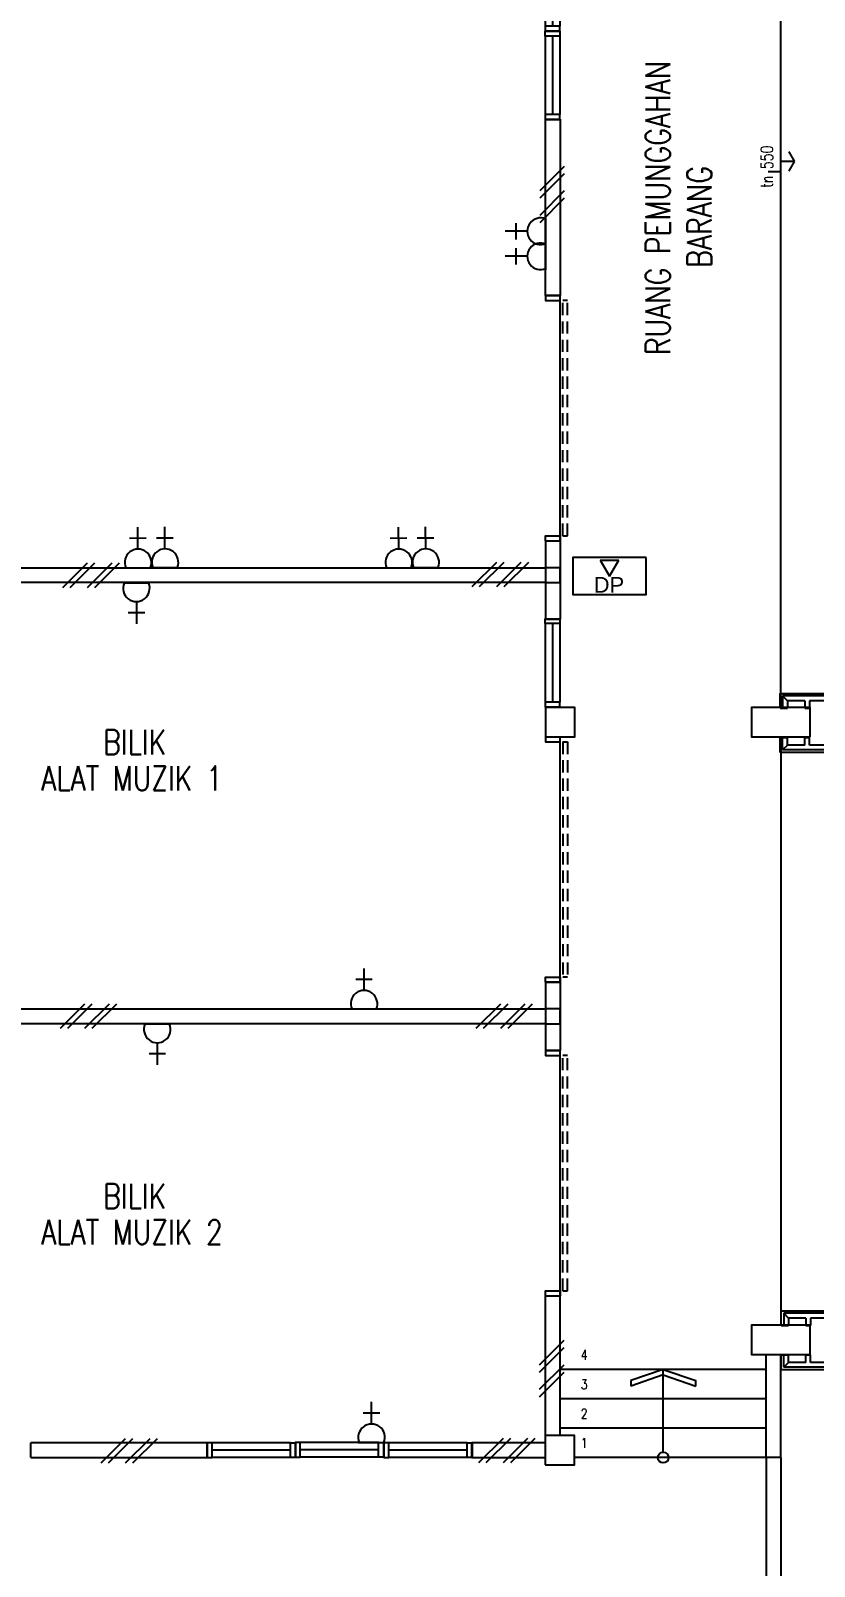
# Model space of a CAD drawing. Header units: millimetres. Extents: x 1824 to 81424, y 1027 to 57127.
# Drawn here: x 57309 to 65300, y 17014 to 32674 of the extents above; entities that cross this region are included whole.
import ezdxf
from ezdxf.enums import TextEntityAlignment as Align

# ---------------------------------------------------------------- set-up
doc = ezdxf.new("R2010")
doc.units = ezdxf.units.MM
doc.linetypes.add('HIDDEN', pattern=[0.375, 0.25, -0.125])
for name, color, linetype in [('A-ARR', 4, 'Continuous'), ('A-COLUMN', 3, 'Continuous'), ('A-DROP', 8, 'Continuous'), ('A-HIDDEN', 8, 'HIDDEN'), ('A-JALAN', 11, 'Continuous'), ('A-NOTE', 2, 'Continuous'), ('A-PANEL', 13, 'Continuous'), ('A-ROOMSYM', 3, 'Continuous'), ('A-RWDP', 4, 'Continuous'), ('A-STAIR', 2, 'Continuous'), ('A-SYM', 8, 'Continuous'), ('A-TXTBOMBA', 7, 'Continuous'), ('A-WALL', 1, 'Continuous'), ('A-WIN', 9, 'Continuous'), ('A-WLH', 7, 'Continuous'), ('AHT_DIM150', 4, 'Continuous'), ('AHT_DOOR', 2, 'Continuous'), ('ELECT', 6, 'Continuous')]:
    doc.layers.add(name, color=color, linetype=linetype)
doc.styles.add('arial', font='arial.ttf')
doc.styles.add('ROMANS', font='romans.shx', dxfattribs={"width": 0.75, "height": 200})
doc.styles.add('style1', font='romans.shx', dxfattribs={"height": 750})

# ---------------------------------------------------------------- blocks, each defined once
blk = doc.blocks.new('drop')
at = {"layer": 'A-DROP', "color": 8}
for p, q in [((-53, -139), (-53, 0)), ((53, 0), (-53, 0)), ((53, 0), (53, 129))]:
    blk.add_line(p, q, dxfattribs=at)
at = {"layer": 'A-DROP', "color": 8, "const_width": 20}
for points in [[(-53, -139), (-153, -81)], [(-53, -139), (47, -81)]]:
    blk.add_lwpolyline(points, dxfattribs=at)
blk = doc.blocks.new('A$C75E66BF6')
at = {"layer": 'A-NOTE', "color": 8, "linetype": 'Continuous', "ltscale": 500}
for p, q in [((75, 825), (25, 875)), ((75, 650), (75, 825)), ((75, 825), (150, 825)), ((150, 875), (150, 825)), ((450, 875), (450, 825)), ((525, 825), (450, 825)), ((525, 825), (575, 875)), ((525, 650), (525, 825)), ((75, 650), (150, 650)), ((150, 650), (150, 600)), ((525, 650), (450, 650)), ((450, 650), (450, 600)), ((75, 75), (75, 600)), ((75, 600), (150, 600)), ((525, 600), (450, 600)), ((525, 75), (525, 600)), ((75, 75), (25, 25)), ((75, 75), (175, 75)), ((425, 75), (525, 75)), ((525, 75), (575, 25))]:
    blk.add_line(p, q, dxfattribs=at)
at = {"layer": 'A-PANEL', "color": 8}
for p, q in [((0, 0), (0, 900)), ((0, 900), (150, 900)), ((25, 875), (150, 875)), ((25, 25), (25, 875)), ((150, 900), (150, 875)), ((450, 900), (600, 900)), ((450, 900), (450, 875)), ((575, 875), (450, 875)), ((575, 25), (575, 875)), ((600, 900), (600, 0)), ((425, 225), (175, 225)), ((175, 25), (175, 225)), ((400, 200), (200, 200)), ((200, 0), (200, 200)), ((400, 200), (400, 0)), ((425, 225), (425, 25)), ((200, 0), (0, 0)), ((175, 25), (25, 25)), ((600, 0), (400, 0)), ((575, 25), (425, 25))]:
    blk.add_line(p, q, dxfattribs=at)
at = {"layer": 'A-RWDP', "color": 8}
blk.add_circle((300, 125), 75, dxfattribs=at)
blk = doc.blocks.new('A$C49831240')
at = {"layer": 'A-WLH', "color": 8}
for p, q in [((250, 575), (0, 325)), ((250, 500), (0, 250)), ((250, 325), (0, 75)), ((250, 250), (0, 0))]:
    blk.add_line(p, q, dxfattribs=at)
blk = doc.blocks.new('A$C04C40081')
at = {"layer": 'A-WIN', "color": 8}
for p, q in [((850, 150), (50, 150)), ((850, 75), (50, 75)), ((850, 0), (50, 0))]:
    blk.add_line(p, q, dxfattribs=at)
at = {"layer": 'A-WIN', "color": 8, "linetype": 'Continuous'}
for points in [[(50, 150), (0, 150), (0, 0), (50, 0)], [(850, 150), (900, 150), (900, 0), (850, 0)]]:
    blk.add_lwpolyline(points, close=True, dxfattribs=at)
blk = doc.blocks.new('SOCKET')
at = {"layer": 'ELECT', "color": 6}
for p, q in [((15164, 26004), (15333, 26004)), ((15249, 25891), (15249, 26116)), ((15112, 25702), (15385, 25702))]:
    blk.add_line(p, q, dxfattribs=at)
blk.add_arc((15249, 25755), 136, 336.9763, 203.0237, dxfattribs=at)

msp = doc.modelspace()

# ---------------------------------------------------------------- linework, layer by layer
at = {"layer": 'A-COLUMN', "color": 8}
for points in [[(62709, 27197.9), (62559, 27197.9), (62559, 27047.9), (62709, 27047.9)], [(62557.1, 25473.6), (62857.1, 25473.6), (62857.1, 25773.6), (62557.1, 25773.6)], [(65259, 25472.9), (65259, 25772.9), (64659, 25772.9), (64659, 25472.9)], [(62709, 22697.9), (62559, 22697.9), (62559, 22547.9), (62709, 22547.9)], [(65259, 19172.9), (65259, 19472.9), (64659, 19472.9), (64659, 19172.9)], [(62554.7, 18048.4), (62854.7, 18048.4), (62854.7, 18348.4), (62554.7, 18348.4)]]:
    msp.add_lwpolyline(points, close=True, dxfattribs=at)
at = {"layer": 'A-DROP', "color": 8}
for p, q in [((64959, 25772.9), (64959, 34472.9)), ((62709, 27472.9), (62709, 29972.9)), ((62709, 22972.9), (62709, 25472.9)), ((64959, 25472.9), (64959, 19472.9)), ((62709, 19772.9), (62709, 22272.9))]:
    msp.add_line(p, q, dxfattribs=at)
at = {"layer": 'A-HIDDEN', "color": 8, "linetype": 'HIDDEN', "ltscale": 500}
for p, q in [((62734, 27522.9), (62734, 29922.9)), ((62784, 29922.9), (62734, 29922.9)), ((62784, 27522.9), (62784, 29922.9)), ((62734, 27522.9), (62784, 27522.9)), ((62734, 25422.9), (62734, 23022.9)), ((62734, 25422.9), (62784, 25422.9)), ((62784, 25422.9), (62784, 23022.9)), ((62784, 23022.9), (62734, 23022.9)), ((62734, 19822.9), (62734, 22222.9)), ((62784, 22222.9), (62734, 22222.9)), ((62784, 19822.9), (62784, 22222.9)), ((62734, 19822.9), (62784, 19822.9))]:
    msp.add_line(p, q, dxfattribs=at)
at = {"layer": 'A-JALAN', "color": 8}
for p, q in [((64809, 18122.9), (64809, 16697.9)), ((64959, 18122.9), (64959, 16697.9))]:
    msp.add_line(p, q, dxfattribs=at)
at = {"layer": 'A-NOTE', "color": 8, "linetype": 'Continuous', "ltscale": 500}
for p, q in [((63759, 19022.9), (63428.1, 18910.1)), ((63759, 18965.2), (63428.1, 18852.5)), ((63759, 18177.9), (63759, 19022.9)), ((63759, 19022.9), (64090, 18910.1)), ((63759, 18965.2), (64090, 18852.5)), ((63428.1, 18910.1), (63428.1, 18852.5)), ((64090, 18852.5), (64090, 18910.1))]:
    msp.add_line(p, q, dxfattribs=at)
msp.add_circle((63759, 18122.9), 55, dxfattribs=at)
at = {"layer": 'A-STAIR', "color": 8}
for p, q in [((64809, 18122.9), (64809, 19172.9)), ((64959, 18122.9), (64959, 19172.9)), ((64809, 19022.9), (62709, 19022.9)), ((64809, 18722.9), (62709, 18722.9)), ((64809, 18422.9), (62709, 18422.9)), ((64809, 18122.9), (62859, 18122.9)), ((64959, 18122.9), (64809, 18122.9))]:
    msp.add_line(p, q, dxfattribs=at)
at = {"layer": 'A-TXTBOMBA', "color": 8}
for p, q in [((63116.6, 27275.8), (63212.3, 27112.7)), ((63116.6, 27275.8), (63304.9, 27275.8)), ((63212.3, 27112.7), (63304.9, 27275.8))]:
    msp.add_line(p, q, dxfattribs=at)
msp.add_lwpolyline([(63585.8, 27301.5), (62835.8, 27301.5), (62835.8, 26923.6), (63585.8, 26923.6)], close=True, dxfattribs=at)
at = {"layer": 'A-WALL', "color": 8}
for p, q in [((62559, 29972.9), (62559, 31772.9)), ((62559, 31772.9), (62709, 31772.9)), ((62709, 31772.9), (62709, 29972.9)), ((62559, 27472.9), (62559, 27197.9)), ((62559, 27472.9), (62709, 27472.9)), ((62709, 27472.9), (62709, 26672.9)), ((53859, 27197.9), (62559, 27197.9)), ((62559, 27047.9), (53859, 27047.9)), ((62559, 27047.9), (62559, 26672.9)), ((62559, 26672.9), (62709, 26672.9)), ((62559, 22972.9), (62559, 22697.9)), ((62709, 22972.9), (62709, 22272.9)), ((53859, 22697.9), (62559, 22697.9)), ((62559, 22547.9), (53859, 22547.9)), ((62559, 22547.9), (62559, 22272.9)), ((62559, 18347.9), (62559, 19772.9)), ((62709, 18347.9), (62709, 19772.9)), ((59109, 18272.9), (57309, 18272.9)), ((57309, 18122.9), (57309, 18272.9)), ((59109, 18122.9), (59109, 18272.9)), ((62559, 18272.9), (61809, 18272.9)), ((62559, 18272.9), (61809, 18272.9)), ((61809, 18122.9), (61809, 18272.9)), ((57309, 18122.9), (59109, 18122.9)), ((61809, 18122.9), (62559, 18122.9)), ((61809, 18122.9), (62559, 18122.9))]:
    msp.add_line(p, q, dxfattribs=at)
at = {"layer": 'A-WLH', "color": 8}
for p, q in [((61812.1, 27005.6), (62062.1, 27255.6)), ((61887.1, 27005.6), (62137.1, 27255.6)), ((62062.1, 27005.6), (62312.1, 27255.6)), ((62137.1, 27005.6), (62387.1, 27255.6)), ((57638, 26997.6), (57888, 27247.6)), ((57713, 26997.6), (57963, 27247.6)), ((57888, 26997.6), (58138, 27247.6)), ((57963, 26997.6), (58213, 27247.6)), ((57611.9, 22501.5), (57861.9, 22751.5)), ((57686.9, 22501.5), (57936.9, 22751.5)), ((57861.9, 22501.5), (58111.9, 22751.5)), ((57936.9, 22501.5), (58186.9, 22751.5)), ((61852.3, 22500.8), (62102.3, 22750.8)), ((61927.3, 22500.8), (62177.3, 22750.8)), ((62102.3, 22500.8), (62352.3, 22750.8)), ((62177.3, 22500.8), (62427.3, 22750.8)), ((58026.4, 18068.4), (58276.4, 18318.4)), ((58101.4, 18068.4), (58351.4, 18318.4)), ((58276.4, 18068.4), (58526.4, 18318.4)), ((58351.4, 18068.4), (58601.4, 18318.4)), ((61879.8, 18072.1), (62129.8, 18322.1)), ((61954.8, 18072.1), (62204.8, 18322.1)), ((62129.8, 18072.1), (62379.8, 18322.1)), ((62204.8, 18072.1), (62454.8, 18322.1))]:
    msp.add_line(p, q, dxfattribs=at)
at = {"layer": 'AHT_DOOR', "color": 8}
for p, q in [((62709, 29972.9), (62559, 29972.9)), ((62559, 29972.9), (62709, 29972.9)), ((62559, 25472.9), (62709, 25472.9)), ((62709, 22972.9), (62559, 22972.9)), ((62559, 22972.9), (62709, 22972.9)), ((62709, 22272.9), (62559, 22272.9)), ((62559, 22272.9), (62709, 22272.9)), ((62559, 19772.9), (62709, 19772.9))]:
    msp.add_line(p, q, dxfattribs=at)
for points in [[(62559, 29972.9), (62559, 29922.9), (62709, 29922.9), (62709, 29972.9)], [(62559, 27472.9), (62559, 27522.9), (62709, 27522.9), (62709, 27472.9)], [(62559, 25472.9), (62559, 25422.9), (62709, 25422.9), (62709, 25472.9)], [(62559, 22972.9), (62559, 23022.9), (62709, 23022.9), (62709, 22972.9)], [(62559, 22272.9), (62559, 22222.9), (62709, 22222.9), (62709, 22272.9)], [(62559, 19772.9), (62559, 19822.9), (62709, 19822.9), (62709, 19772.9)]]:
    msp.add_lwpolyline(points, dxfattribs=at)

# ---------------------------------------------------------------- block references
at = {"layer": 'A-ARR', "color": 8, "rotation": 90}
for p in [(65852, 25314.8), (65862.4, 19019.2)]:
    msp.add_blockref('A$C75E66BF6', p, dxfattribs=at)
at = {"layer": 'A-WIN', "color": 8, "rotation": 90}
for p in [(62705.7, 32671.9), (62704.6, 31769), (62703.9, 25778.2)]:
    msp.add_blockref('A$C04C40081', p, dxfattribs=at)
at = {"layer": 'A-WIN', "color": 8}
for p in [(59109.4, 18125), (60006.6, 18126), (60911, 18123.8)]:
    msp.add_blockref('A$C04C40081', p, dxfattribs=at)
at = {"layer": 'A-WLH', "color": 8}
for p in [(62499.4, 30716), (62495.3, 18740.6)]:
    msp.add_blockref('A$C49831240', p, dxfattribs=at)
at = {"layer": 'AHT_DIM150', "xscale": -1, "rotation": 90}
msp.add_blockref('drop', (64959, 31289), dxfattribs=at)
at = {"layer": 'ELECT', "color": 7, "linetype": 'HIDDEN'}
for p, rotation in [((88263.4, 15380), 90), ((88263.4, 15124.5), 90), ((43299.9, 1411.6), 0.3223035851749927), ((43575, 1413.2), 0.3223035851749929), ((45958.6, 1411.6), 0.3223035851749927), ((46233.7, 1413.2), 0.3223035851749927), ((73635.4, 52743.3), 180), ((73848.3, 48244.7), 180)]:
    msp.add_blockref('SOCKET', p, dxfattribs=dict(at, rotation=rotation))
for p in [(45459.4, -3003.8), (45535.8, -7425.7)]:
    msp.add_blockref('SOCKET', p, dxfattribs=at)

# ---------------------------------------------------------------- texts
at = {"layer": 'A-DROP', "color": 9, "style": 'ROMANS', "width": 0.75}
msp.add_text('tn 550', height=125, rotation=90, dxfattribs=at).set_placement((64878.2, 31288.5), align=Align.CENTER)
at = {"layer": 'A-ROOMSYM', "color": 8, "style": 'style1', "width": 0.8}
for s, p in [('RUANG PEMUNGGAHAN', (63829.8, 30866.8)), ('BARANG', (64252.3, 30775.9))]:
    msp.add_text(s, height=250, rotation=90, dxfattribs=at).set_placement(p, align=Align.CENTER)
for s, p in [('BILIK ', (58439, 25293.1)), ('ALAT MUZIK 1', (58341.8, 24924.3)), ('BILIK ', (58439, 20664.8)), ('ALAT MUZIK 2', (58341.8, 20296))]:
    msp.add_text(s, height=250, dxfattribs=at).set_placement(p, align=Align.CENTER)
at = {"layer": 'A-SYM', "color": 8, "linetype": 'HIDDEN', "ltscale": 500, "style": 'ROMANS', "width": 0.75}
for s, p in [('4', (62920.9, 19120.7)), ('3', (62920.9, 18820.7)), ('2', (62920.9, 18520.7)), ('1', (62920.9, 18220.7))]:
    msp.add_text(s, height=100, dxfattribs=at).set_placement(p)
at = {"layer": 'A-TXTBOMBA', "color": 8, "style": 'arial'}
msp.add_text('DP', height=160, dxfattribs=at).set_placement((63050.6, 26943.6))

doc.saveas('drawing.dxf')
